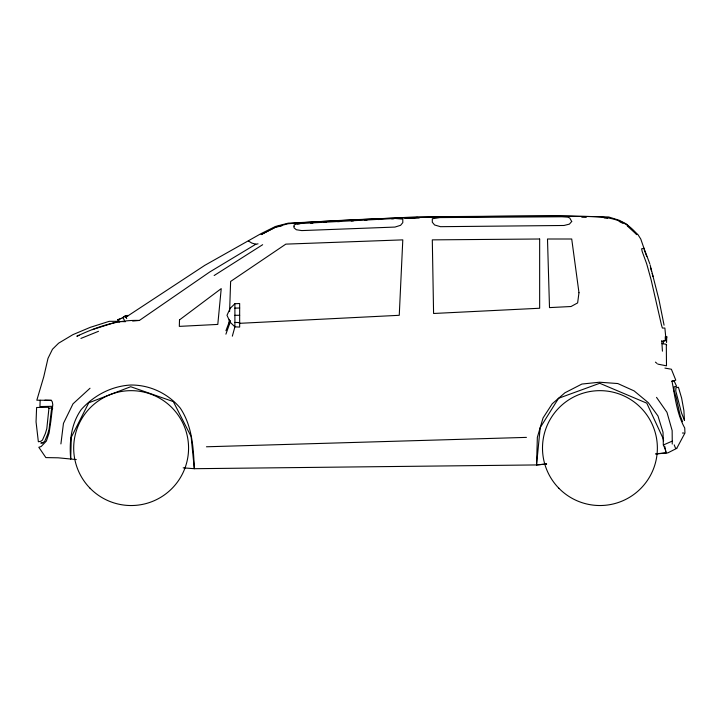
<?xml version="1.0" encoding="UTF-8"?>
<svg xmlns="http://www.w3.org/2000/svg" width="721" height="721" viewBox="0 0 721 721"><rect width="100%" height="100%" fill="white"/><g stroke="black" fill="none" stroke-linecap="round" stroke-linejoin="round"><path stroke-width="1.08" d="M183.179 467.839L194.319 468.704L536.55 464.937L537.352 437.305L543.039 417.973L552.241 403.769L564.885 392.81L581.892 384.05L599.521 382.22L617.807 383.545L634.11 390.899L648.296 402.66L657.976 415.981L663.014 432.267L663.338 445.01L665.321 449.354L666.06 452.869L656.011 453.806M229.188 323.846L229.332 319.385M229.602 311.571L230.621 281.442L285.831 244.131L402.796 239.868L399.254 315.302L239.255 323.341M40.16 400.236L39.934 406.563L52.02 406.32L52.381 409.195M666.546 342.502L666.754 336.752L666.051 340.555L662.031 341.592L664.69 340.555M536.55 464.937L546.599 464L536.55 464.937L540.2 427.643L558.559 398.289L599.737 383.275L646.791 403.174L663.176 438.638L663.617 440.828M60.906 443.929L63.457 423.362L72.992 403.841L90.026 388.24M232.333 336.166L234.902 326.847L234.902 303.739L239.66 303.505L239.66 327.082L234.902 326.847L230.152 322.215L226.998 315.293L230.152 308.363L234.902 303.739M225.907 334.174L230.152 322.215L230.152 320.457M225.925 330.723L229.765 320.584M655.614 453.996L667.853 452.869L676.731 448.381L684.95 433.024L684.734 428.004C676.965 414.142 675.027 396.703 672.035 381.418L675.784 380.156L671.386 369.233L664.924 368.089M122.669 317.826L125.427 315.951L118.478 319.926L117.73 319.7L119.136 322.242M52.687 408.248L51.416 409.997L49.082 429.202L47.649 434.294L44.738 441.288L43.017 442.595L40.646 443.073M127.743 316.077L127.193 315.428L125.688 316.753L126.229 317.393M132.637 321.052L139.387 320.448L209.649 272.033L255.847 244.212L258.037 243.833M126.166 317.015L204.827 265.319L260.921 233.694L275.611 226.43L288.229 223.159L417.549 216.841L557.648 215.75L608.659 216.976L619.195 220.275L626.486 224.051L637.986 234.658L640.78 239.057L643.979 248.303M214.155 275.521L262.66 244.698M274.638 227.737L261.11 234.595L275.611 226.998L288.229 223.717C382.581 216.579 477.158 216.201 571.717 216.291C594.501 217.093 621.727 213.362 636.814 234.658L627.279 225.934M117.73 319.7L120.758 318.484M79.166 335.202L76.841 336.265C96.479 327.037 117.415 319.619 139.387 320.448M663.338 445.01L672.242 441.117L672.152 430.581L666.97 412.322L656.525 397.361M80.905 338.428L98.498 331.309M124.868 316.303L127.193 315.428M92.342 329.641L117.298 321.719M48.92 408.465L48.695 407.284L36.609 407.5L36.05 421.83L38.357 441.766L40.727 441.324L42.449 440.098L45.36 433.51L46.793 428.752L48.92 408.465L52.245 407.59M671.621 381.157L673.955 380.571L676.604 386.321L674.081 386.826L673.946 390.349L676.361 398.091L680.146 415.539L682.607 421.713M275.611 227.25L281.92 225.79M41.683 443.073L43.26 442.757M297.232 223.843L299.476 223.726M310.724 223.122L312.968 223.005M324.216 222.401L326.469 222.284M337.707 221.68L339.961 221.563M351.208 220.968L353.452 220.842M364.7 220.247L366.953 220.121M378.192 219.526L380.445 219.409M391.692 218.805L393.936 218.688M405.184 218.084L417.549 217.427L404.905 218.084M234.902 308.146L239.66 308.002M526.429 437.386L206.449 446.786M410.447 218.093L419.189 217.976M666.754 336.752L665.276 336.725L665.276 339.789M662.04 343.656L666.051 344.205L666.646 345.008M234.902 315.293L239.66 315.293M118.568 321.323L109.241 321.323L90.242 327.352L72.884 334.661L58.626 343.178L52.48 349.243L48.01 358.319L43.738 376.849L36.834 400.209L51.452 400.317M682.417 433.024L683.805 433.024M676.731 448.381L675.586 448.381L674.198 444.857M644.259 248.303L641.609 248.808L642.222 251.62L646.683 263.796L651.126 279.802L661.518 325.234L662.374 328.046L664.879 328.046L665.88 338.437M44.927 400.209L51.371 400.389L52.309 401.903L52.786 404.724L50.867 421.073L49.073 433.051L46.369 441.081L41.169 446.515L38.817 447.272L45.865 457.592L58.167 457.808L76.273 459.556M234.902 322.431L239.66 322.575M120.263 321.53L125.526 321.683M581.793 217.237L586.263 217.391M604.18 217.985L607.533 218.102M255.847 244.212L251.854 243.076L248.385 240.985M657.768 364.105L666.492 365.844L666.321 344.782M619.195 221.437L622.845 223.321M655.425 362.122L656.993 363.447M684.427 420.208L681.57 413.133L675.775 391.016L675.91 387.763L678.434 387.294L681.624 398.091L683.896 410.591L684.436 420.433M125.31 316.05L126.716 318.592M122.931 317.619L124.345 320.16M118.478 319.926L119.425 321.62M644.367 249.331L649.801 263.796M644.069 249.331L646.791 256.559M650.099 264.859L658.949 299.621L664.068 325.171M650.684 268.068L651.568 271.267M652.163 273.394L653.046 276.603M664.726 446.299L666.06 452.869M661.752 340.51L662.428 351.172M663.392 341.592L663.401 343.656M672.242 441.117L672.242 444.073M539.659 239.002L539.659 308.246L433.582 313.482L432.303 239.868L539.659 239.002M71.298 437.196L70.703 459.124C69.216 441.91 70.982 424.02 81.221 409.564C94.027 395.297 111.602 386.059 130.88 385.014C149.977 384.888 168.083 393.504 180.295 408.14C192.255 426.039 193.48 447.849 194.319 468.704L191.119 436.565L173.337 401.606L130.699 386.717L88.746 402.823L71.298 437.196M179.502 319.899L179.322 326.379L217.796 324.423L221.23 288.616L179.502 319.899M294.042 226.241L293.988 227.737L296.322 229.738L301.775 230.585L394.946 227.07L400.579 225.312L402.796 222.627L402.796 219.121L395.306 218.463L301.432 223.474L296.376 224.087L294.105 224.943L294.042 226.241M578.972 292.726L577.629 302.91L571.041 306.515L549.501 307.606L547.491 239.002L571.717 239.002L578.972 292.726M571.717 221.491L569.392 224.123L563.993 225.484L440.468 226.682L434.601 224.979L432.303 222.221L432.303 218.76L439.828 217.58L561.857 216.76L567.643 217.129L569.734 217.976L571.717 221.491M90.035 488.225A57.437 57.437 0 0 0 186.433 463.612A57.437 57.437 0 0 0 116.919 392.44A57.437 57.437 0 0 0 90.035 488.225M558.847 488.225A57.437 57.437 0 0 0 655.236 463.612A57.437 57.437 0 0 0 585.722 392.44A57.437 57.437 0 0 0 558.847 488.225"/></g></svg>
